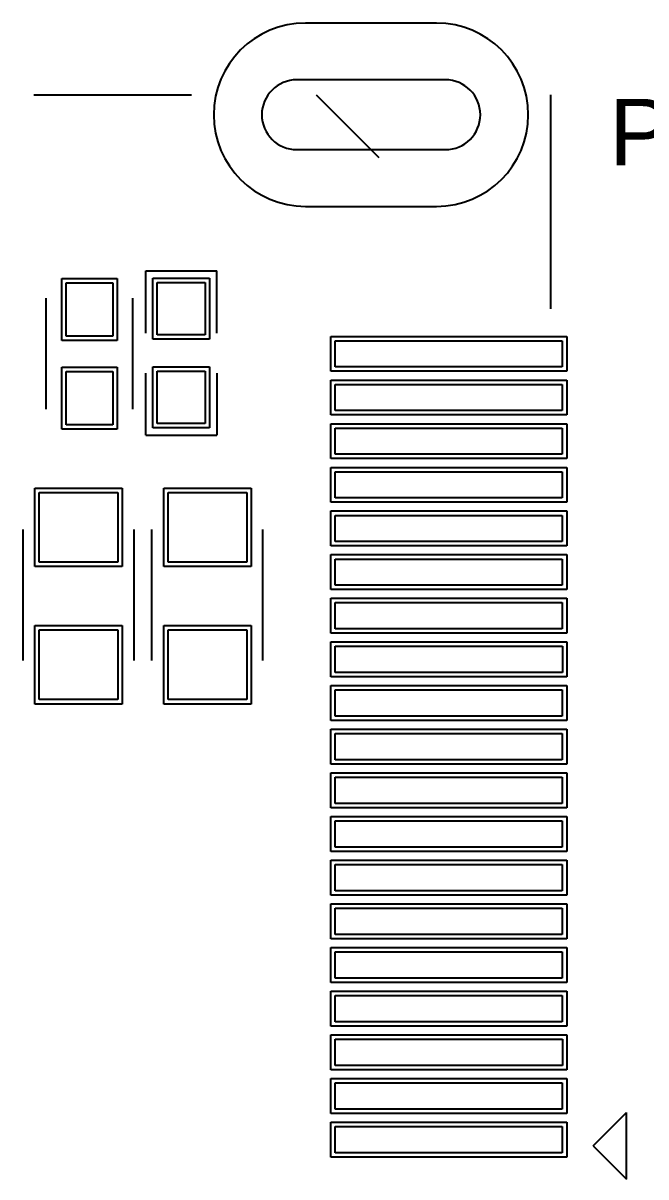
# Model space of a CAD drawing. Header units: inches. Extents: x -5 to 125, y -8 to 83.
# Drawn here: x 5.17 to 12.29, y 55.05 to 68.26 of the extents above; entities that cross this region are included whole.
import ezdxf

# ---------------------------------------------------------------- set-up
doc = ezdxf.new("R2010")
doc.units = ezdxf.units.IN
for name, color, linetype in [('Bottom Overlay', 54, 'Continuous'), ('Bottom Paste', 16, 'Continuous'), ('Bottom Solder', 6, 'Continuous'), ('Top Overlay', 2, 'Continuous'), ('Top Paste', 8, 'Continuous'), ('Top Solder', 216, 'Continuous')]:
    doc.layers.add(name, color=color, linetype=linetype)
doc.styles.add('Arial', font='', dxfattribs={"height": 0.2})
doc.styles.get('Arial').set_extended_font_data('Arial')

# ---------------------------------------------------------------- blocks, each defined once
blk = doc.blocks.new('HDMI_276')
at = {"layer": 'Bottom Solder'}
for p, q in [((6.839, -1.689), (6.839, -3.39)), ((7.639, -3.39), (7.639, -1.689)), ((6.189, -1.789), (6.189, -3.289)), ((8.289, -3.289), (8.289, -1.789))]:
    blk.add_line(p, q, dxfattribs=at)
for centre, radius, start, end in [((7.239, -1.789), 1.05, 0, 180), ((7.239, -1.689), 0.4, 0, 180), ((7.239, -3.289), 1.05, 180, 0), ((7.239, -3.39), 0.4, 180, 0)]:
    blk.add_arc(centre, radius, start, end, dxfattribs=at)
at = {"layer": 'Top Overlay'}
for p, q in [((7.468, 1.321), (7.468, -0.483)), ((7.468, -1.911), (6.75, -2.628)), ((5.016, -4.597), (7.468, -4.597)), ((-4.572, -5.08), (-4.953, -5.461)), ((-4.572, -5.08), (-4.191, -5.461)), ((-4.953, -5.461), (-4.191, -5.461))]:
    blk.add_line(p, q, dxfattribs=at)
at = {"layer": 'Top Paste'}
for p, q in [((-4.65, -4.728), (-4.65, -2.128)), ((-4.65, -2.128), (-4.35, -2.128)), ((-4.35, -2.128), (-4.35, -4.728)), ((-4.15, -4.728), (-4.15, -2.128)), ((-4.15, -2.128), (-3.85, -2.128)), ((-3.85, -2.128), (-3.85, -4.728)), ((-3.65, -4.73), (-3.65, -2.13)), ((-3.65, -2.13), (-3.35, -2.13)), ((-3.35, -2.13), (-3.35, -4.73)), ((-3.15, -4.728), (-3.15, -2.128)), ((-3.15, -2.128), (-2.85, -2.128)), ((-2.85, -2.128), (-2.85, -4.728)), ((-2.65, -4.728), (-2.65, -2.128)), ((-2.65, -2.128), (-2.35, -2.128)), ((-2.35, -2.128), (-2.35, -4.728)), ((-2.15, -4.728), (-2.15, -2.128)), ((-2.15, -2.128), (-1.85, -2.128)), ((-1.85, -2.128), (-1.85, -4.728)), ((-1.65, -4.728), (-1.65, -2.128)), ((-1.65, -2.128), (-1.35, -2.128)), ((-1.35, -2.128), (-1.35, -4.728)), ((-1.15, -4.728), (-1.15, -2.128)), ((-1.15, -2.128), (-0.85, -2.128)), ((-0.85, -2.128), (-0.85, -4.728)), ((-0.65, -4.728), (-0.65, -2.128)), ((-0.65, -2.128), (-0.35, -2.128)), ((-0.35, -2.128), (-0.35, -4.728)), ((-0.15, -4.728), (-0.15, -2.128)), ((-0.15, -2.128), (0.15, -2.128)), ((0.15, -2.128), (0.15, -4.728)), ((0.35, -4.728), (0.35, -2.128)), ((0.35, -2.128), (0.65, -2.128)), ((0.65, -2.128), (0.65, -4.728)), ((0.85, -4.73), (0.85, -2.13)), ((0.85, -2.13), (1.15, -2.13)), ((1.15, -2.13), (1.15, -4.73)), ((1.35, -4.728), (1.35, -2.128)), ((1.35, -2.128), (1.65, -2.128)), ((1.65, -2.128), (1.65, -4.728)), ((1.85, -4.728), (1.85, -2.128)), ((1.85, -2.128), (2.15, -2.128)), ((2.15, -2.128), (2.15, -4.728)), ((2.35, -4.728), (2.35, -2.128)), ((2.35, -2.128), (2.65, -2.128)), ((2.65, -2.128), (2.65, -4.728)), ((2.85, -4.728), (2.85, -2.128)), ((2.85, -2.128), (3.15, -2.128)), ((3.15, -2.128), (3.15, -4.728)), ((3.35, -4.728), (3.35, -2.128)), ((3.35, -2.128), (3.65, -2.128)), ((3.65, -2.128), (3.65, -4.728)), ((3.85, -4.728), (3.85, -2.128)), ((3.85, -2.128), (4.15, -2.128)), ((4.15, -2.128), (4.15, -4.728)), ((4.35, -4.728), (4.35, -2.128)), ((4.35, -2.128), (4.65, -2.128)), ((4.65, -2.128), (4.65, -4.728)), ((-4.35, -4.728), (-4.65, -4.728)), ((-3.85, -4.728), (-4.15, -4.728)), ((-3.35, -4.73), (-3.65, -4.73)), ((-2.85, -4.728), (-3.15, -4.728)), ((-2.35, -4.728), (-2.65, -4.728)), ((-1.85, -4.728), (-2.15, -4.728)), ((-1.35, -4.728), (-1.65, -4.728)), ((-0.85, -4.728), (-1.15, -4.728)), ((-0.35, -4.728), (-0.65, -4.728)), ((0.15, -4.728), (-0.15, -4.728)), ((0.65, -4.728), (0.35, -4.728)), ((1.15, -4.73), (0.85, -4.73)), ((1.65, -4.728), (1.35, -4.728)), ((2.15, -4.728), (1.85, -4.728)), ((2.65, -4.728), (2.35, -4.728)), ((3.15, -4.728), (2.85, -4.728)), ((3.65, -4.728), (3.35, -4.728)), ((4.15, -4.728), (3.85, -4.728)), ((4.65, -4.728), (4.35, -4.728))]:
    blk.add_line(p, q, dxfattribs=at)
at = {"layer": 'Top Solder'}
for p, q in [((6.839, -1.689), (6.839, -3.39)), ((7.639, -3.39), (7.639, -1.689)), ((6.189, -1.789), (6.189, -3.289)), ((8.289, -3.289), (8.289, -1.789)), ((-4.7, -4.778), (-4.7, -2.078)), ((-4.7, -2.078), (-4.3, -2.078)), ((-4.3, -2.078), (-4.3, -4.778)), ((-4.2, -4.778), (-4.2, -2.078)), ((-4.2, -2.078), (-3.8, -2.078)), ((-3.8, -2.078), (-3.8, -4.778)), ((-3.7, -4.78), (-3.7, -2.08)), ((-3.7, -2.08), (-3.3, -2.08)), ((-3.3, -2.08), (-3.3, -4.78)), ((-3.2, -4.778), (-3.2, -2.078)), ((-3.2, -2.078), (-2.8, -2.078)), ((-2.8, -2.078), (-2.8, -4.778)), ((-2.7, -4.778), (-2.7, -2.078)), ((-2.7, -2.078), (-2.3, -2.078)), ((-2.3, -2.078), (-2.3, -4.778)), ((-2.2, -4.778), (-2.2, -2.078)), ((-2.2, -2.078), (-1.8, -2.078)), ((-1.8, -2.078), (-1.8, -4.778)), ((-1.7, -4.778), (-1.7, -2.078)), ((-1.7, -2.078), (-1.3, -2.078)), ((-1.3, -2.078), (-1.3, -4.778)), ((-1.2, -4.778), (-1.2, -2.078)), ((-1.2, -2.078), (-0.8, -2.078)), ((-0.8, -2.078), (-0.8, -4.778)), ((-0.7, -4.778), (-0.7, -2.078)), ((-0.7, -2.078), (-0.3, -2.078)), ((-0.3, -2.078), (-0.3, -4.778)), ((-0.2, -4.778), (-0.2, -2.078)), ((-0.2, -2.078), (0.2, -2.078)), ((0.2, -2.078), (0.2, -4.778)), ((0.3, -4.778), (0.3, -2.078)), ((0.3, -2.078), (0.7, -2.078)), ((0.7, -2.078), (0.7, -4.778)), ((0.8, -4.78), (0.8, -2.08)), ((0.8, -2.08), (1.2, -2.08)), ((1.2, -2.08), (1.2, -4.78)), ((1.3, -4.778), (1.3, -2.078)), ((1.3, -2.078), (1.7, -2.078)), ((1.7, -2.078), (1.7, -4.778)), ((1.8, -4.778), (1.8, -2.078)), ((1.8, -2.078), (2.2, -2.078)), ((2.2, -2.078), (2.2, -4.778)), ((2.3, -4.778), (2.3, -2.078)), ((2.3, -2.078), (2.7, -2.078)), ((2.7, -2.078), (2.7, -4.778)), ((2.8, -4.778), (2.8, -2.078)), ((2.8, -2.078), (3.2, -2.078)), ((3.2, -2.078), (3.2, -4.778)), ((3.3, -4.778), (3.3, -2.078)), ((3.3, -2.078), (3.7, -2.078)), ((3.7, -2.078), (3.7, -4.778)), ((3.8, -4.778), (3.8, -2.078)), ((3.8, -2.078), (4.2, -2.078)), ((4.2, -2.078), (4.2, -4.778)), ((4.3, -4.778), (4.3, -2.078)), ((4.3, -2.078), (4.7, -2.078)), ((4.7, -2.078), (4.7, -4.778)), ((-4.3, -4.778), (-4.7, -4.778)), ((-3.8, -4.778), (-4.2, -4.778)), ((-3.3, -4.78), (-3.7, -4.78)), ((-2.8, -4.778), (-3.2, -4.778)), ((-2.3, -4.778), (-2.7, -4.778)), ((-1.8, -4.778), (-2.2, -4.778)), ((-1.3, -4.778), (-1.7, -4.778)), ((-0.8, -4.778), (-1.2, -4.778)), ((-0.3, -4.778), (-0.7, -4.778)), ((0.2, -4.778), (-0.2, -4.778)), ((0.7, -4.778), (0.3, -4.778)), ((1.2, -4.78), (0.8, -4.78)), ((1.7, -4.778), (1.3, -4.778)), ((2.2, -4.778), (1.8, -4.778)), ((2.7, -4.778), (2.3, -4.778)), ((3.2, -4.778), (2.8, -4.778)), ((3.7, -4.778), (3.3, -4.778)), ((4.2, -4.778), (3.8, -4.778)), ((4.7, -4.778), (4.3, -4.778))]:
    blk.add_line(p, q, dxfattribs=at)
for centre, radius, start, end in [((7.239, -1.789), 1.05, 0, 180), ((7.239, -1.689), 0.4, 0, 180), ((7.239, -3.289), 1.05, 180, 0), ((7.239, -3.39), 0.4, 180, 0)]:
    blk.add_arc(centre, radius, start, end, dxfattribs=at)
blk = doc.blocks.new('0402TVS_B_325')
at = {"layer": 'Bottom Overlay'}
for p, q in [((-0.94, 0.406), (-0.229, 0.406)), ((-0.94, 0.406), (-0.94, -0.406)), ((0.229, 0.406), (0.94, 0.406)), ((0.94, 0.406), (0.94, -0.406)), ((-0.229, -0.406), (-0.94, -0.406)), ((0.229, -0.406), (0.94, -0.406))]:
    blk.add_line(p, q, dxfattribs=at)
at = {"layer": 'Bottom Paste'}
for p, q in [((-0.808, -0.275), (-0.808, 0.275)), ((-0.808, 0.275), (-0.208, 0.275)), ((-0.208, 0.275), (-0.208, -0.275)), ((0.208, -0.275), (0.208, 0.275)), ((0.208, 0.275), (0.808, 0.275)), ((0.808, 0.275), (0.808, -0.275)), ((-0.208, -0.275), (-0.808, -0.275)), ((0.808, -0.275), (0.208, -0.275))]:
    blk.add_line(p, q, dxfattribs=at)
at = {"layer": 'Bottom Solder'}
for p, q in [((-0.858, -0.325), (-0.858, 0.325)), ((-0.858, 0.325), (-0.158, 0.325)), ((-0.158, 0.325), (-0.158, -0.325)), ((0.158, -0.325), (0.158, 0.325)), ((0.158, 0.325), (0.858, 0.325)), ((0.858, 0.325), (0.858, -0.325)), ((-0.158, -0.325), (-0.858, -0.325)), ((0.858, -0.325), (0.158, -0.325))]:
    blk.add_line(p, q, dxfattribs=at)
blk = doc.blocks.new('0402C_B_400')
at = {"layer": 'Bottom Overlay'}
for p, q in [((-0.635, 0.495), (0.635, 0.495)), ((-0.635, -0.495), (0.635, -0.495))]:
    blk.add_line(p, q, dxfattribs=at)
at = {"layer": 'Bottom Paste'}
for p, q in [((-0.813, -0.267), (-0.813, 0.267)), ((-0.813, 0.267), (-0.203, 0.267)), ((-0.203, 0.267), (-0.203, -0.267)), ((0.203, -0.267), (0.203, 0.267)), ((0.203, 0.267), (0.813, 0.267)), ((0.813, 0.267), (0.813, -0.267)), ((-0.203, -0.267), (-0.813, -0.267)), ((0.813, -0.267), (0.203, -0.267))]:
    blk.add_line(p, q, dxfattribs=at)
at = {"layer": 'Bottom Solder'}
for p, q in [((-0.863, -0.317), (-0.863, 0.317)), ((-0.863, 0.317), (-0.153, 0.317)), ((-0.153, 0.317), (-0.153, -0.317)), ((0.153, -0.317), (0.153, 0.317)), ((0.153, 0.317), (0.863, 0.317)), ((0.863, 0.317), (0.863, -0.317)), ((-0.153, -0.317), (-0.863, -0.317)), ((0.863, -0.317), (0.153, -0.317))]:
    blk.add_line(p, q, dxfattribs=at)
blk = doc.blocks.new('0603C_B_401')
at = {"layer": 'Bottom Overlay'}
for p, q in [((0.738, 0.635), (-0.762, 0.635)), ((0.738, -0.635), (-0.762, -0.635))]:
    blk.add_line(p, q, dxfattribs=at)
at = {"layer": 'Bottom Paste'}
for p, q in [((-1.187, -0.45), (-1.187, 0.45)), ((-1.187, 0.45), (-0.387, 0.45)), ((-0.387, 0.45), (-0.387, -0.45)), ((0.387, -0.45), (0.387, 0.45)), ((0.387, 0.45), (1.187, 0.45)), ((1.187, 0.45), (1.187, -0.45)), ((-0.387, -0.45), (-1.187, -0.45)), ((1.187, -0.45), (0.387, -0.45))]:
    blk.add_line(p, q, dxfattribs=at)
at = {"layer": 'Bottom Solder'}
for p, q in [((-1.237, -0.5), (-1.237, 0.5)), ((-1.237, 0.5), (-0.337, 0.5)), ((-0.337, 0.5), (-0.337, -0.5)), ((0.337, -0.5), (0.337, 0.5)), ((0.337, 0.5), (1.237, 0.5)), ((1.237, 0.5), (1.237, -0.5)), ((-0.337, -0.5), (-1.237, -0.5)), ((1.237, -0.5), (0.337, -0.5))]:
    blk.add_line(p, q, dxfattribs=at)
blk = doc.blocks.new('0603C_B_402')
at = {"layer": 'Bottom Overlay'}
for p, q in [((0.738, 0.635), (-0.762, 0.635)), ((0.738, -0.635), (-0.762, -0.635))]:
    blk.add_line(p, q, dxfattribs=at)
at = {"layer": 'Bottom Paste'}
for p, q in [((-1.187, -0.45), (-1.187, 0.45)), ((-1.187, 0.45), (-0.387, 0.45)), ((-0.387, 0.45), (-0.387, -0.45)), ((0.387, -0.45), (0.387, 0.45)), ((0.387, 0.45), (1.187, 0.45)), ((1.187, 0.45), (1.187, -0.45)), ((-0.387, -0.45), (-1.187, -0.45)), ((1.187, -0.45), (0.387, -0.45))]:
    blk.add_line(p, q, dxfattribs=at)
at = {"layer": 'Bottom Solder'}
for p, q in [((-1.237, -0.5), (-1.237, 0.5)), ((-1.237, 0.5), (-0.337, 0.5)), ((-0.337, 0.5), (-0.337, -0.5)), ((0.337, -0.5), (0.337, 0.5)), ((0.337, 0.5), (1.237, 0.5)), ((1.237, 0.5), (1.237, -0.5)), ((-0.337, -0.5), (-1.237, -0.5)), ((1.237, -0.5), (0.337, -0.5))]:
    blk.add_line(p, q, dxfattribs=at)

msp = doc.modelspace()

# ---------------------------------------------------------------- block references
for name, p, rotation in [('HDMI_276', (6.609, 59.975), 90), ('0402TVS_B_325', (6.976, 64.484), 90), ('0402C_B_400', (5.926, 64.476), 90), ('0603C_B_401', (5.801, 61.701), 270), ('0603C_B_402', (7.276, 61.701), 270)]:
    msp.add_blockref(name, p, dxfattribs=dict(rotation=rotation))

# ---------------------------------------------------------------- texts
at = {"layer": 'Top Overlay', "style": 'Arial'}
msp.add_text('P17', height=0.762, dxfattribs=at).set_placement((11.873, 66.633))

doc.saveas('drawing.dxf')
